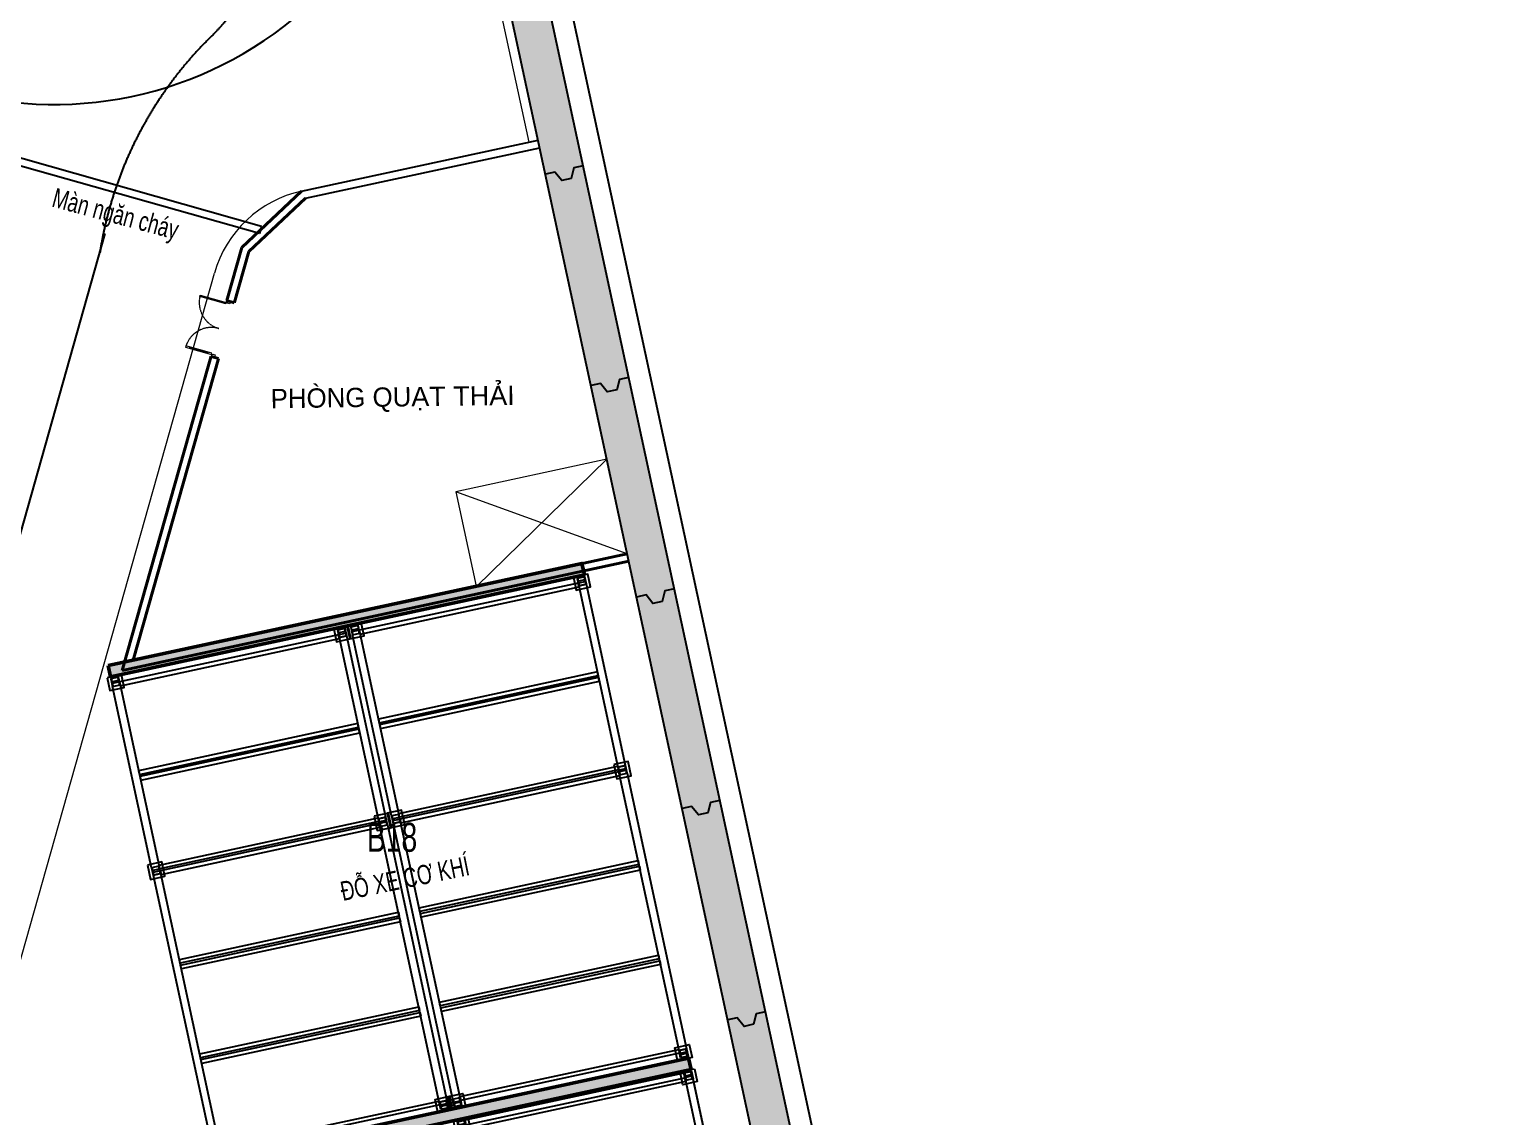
# Model space of a CAD drawing. Header units: millimetres. Extents: x -1534340 to 1713810, y -1348191 to 1114081.
# Drawn here: x 1035478 to 1073416, y 85032 to 113182 of the extents above; entities that cross this region are included whole.
import ezdxf
from ezdxf.enums import TextEntityAlignment as Align

# ---------------------------------------------------------------- set-up
doc = ezdxf.new("R2010")
doc.units = ezdxf.units.MM
doc.header["$LTSCALE"] = 100
doc.set_wipeout_variables(frame=1)
for name, pattern in [('DASHDOT2', [0.5, 0.25, -0.125, 0, -0.125]), ('DASHED', [4.5, 3, -1.5]), ('HIDDEN', [0.375, 0.25, -0.125]), ('HIDDEN2', [0.1875, 0.125, -0.0625]), ('Xref_ST_MBDV Cot vach 30.7.2022$0$DASHDOT', [1, 0.5, -0.25, 0, -0.25])]:
    doc.linetypes.add(name, pattern=pattern)
for name, color, linetype in [('A-FLOR-STRS', 16, 'Continuous'), ('ccu12-Manh', 8, 'Continuous'), ('IDEA - dim', 251, 'Continuous'), ('KT-Kich thuoc', 9, 'Continuous'), ('Wall FF', 4, 'Continuous'), ('xe cơ khí', 251, 'Continuous'), ('Xref_ST_MBDV Cot vach 30.7.2022$0$KT-Text', 7, 'Continuous'), ('Xref_ST_MBDV Cot vach 30.7.2022$0$Xref_ST_MBDV Cot vach 30.7.2022|Xref_ST_MBDV Cot vach 30.7.2022|Xref_ST_MBDV Cot vach 30.7.2022|Xref_ST_MBDV Cot vach 30.7.2022|A-CORE-OTLN', 2, 'Continuous'), ('Xref_ST_MBDV Cot vach 30.7.2022$0$Xref_ST_MBDV Cot vach 30.7.2022|Xref_ST_MBDV Cot vach 30.7.2022|Xref_ST_MBDV Cot vach 30.7.2022|Xref_ST_MBDV Cot vach 30.7.2022|A-WALL-PATT', 251, 'Continuous'), ('Xref_ST_MBDV Cot vach 30.7.2022$0$Xref_ST_MBDV Cot vach 30.7.2022|Xref_ST_MBDV Cot vach 30.7.2022|Xref_ST_MBDV Cot vach 30.7.2022|Xref_ST_MBDV Cot vach 30.7.2022|ccu12-Thay', 7, 'Continuous'), ('Xref_ST_MBDV Cot vach 30.7.2022$0$Xref_ST_MBDV Cot vach 30.7.2022|Xref_ST_MBDV Cot vach 30.7.2022|Xref_ST_MBDV Cot vach 30.7.2022|Xref_ST_MBDV Cot vach 30.7.2022|Site_plot line', 1, 'Xref_ST_MBDV Cot vach 30.7.2022$0$DASHDOT')]:
    doc.layers.add(name, color=color, linetype=linetype)
for name, color, linetype, lineweight in [('CUA', 37, 'Continuous', 13), ('KT-Chu viet', 255, 'Continuous', 20), ('KT-GIAO THONG HAM', 42, 'Continuous', 13), ('KT-Net cat', 1, 'Continuous', 40), ('KT-Net cot', 2, 'Continuous', 50), ('KT-Vat lieu', 250, 'Continuous', 9), ('SPE-MEP-HVAC', 140, 'Continuous', 0)]:
    doc.layers.add(name, color=color, linetype=linetype, lineweight=lineweight)
doc.styles.add('220126_HDN_HBA typical plan$0$211210_HDN_HBA_TYPICAL PLAN CORE OPT 1$0$HBA-Text', font='GOTHIC.TTF')
doc.styles.add('Xref_ST_MBDV Cot vach 30.7.2022$0$Arial', font='arial.ttf', dxfattribs={"width": 0.7})

# ---------------------------------------------------------------- blocks, each defined once
blk = doc.blocks.new('*U225')
for p, q in [((674, 1376), (704, 1402)), ((1016, 1011), (689, 1389)), ((1001, 998), (1031, 1024)), ((-324, 513), (-355, 486)), ((-12, 121), (-340, 500)), ((3, 135), (-28, 108))]:
    blk.add_line(p, q)
for points in [[(1097, 949), (1066, 922), (608, 1452), (639, 1478)], [(1200, 906), (1155, 866), (1115, 912), (1123, 918), (1097, 949), (1134, 981)], [(38, 33), (68, 59), (-390, 588), (-420, 562)], [(65, -76), (111, -36), (72, 9), (64, 2), (38, 33), (0, 0)]]:
    blk.add_lwpolyline(points, close=True)
at = {"linetype": 'HIDDEN2'}
for centre, start, end in [((1097, 949), 130.8598, 220.8598), ((38, 33), 40.8598, 130.8597)]:
    blk.add_arc(centre, 700, start, end, dxfattribs=at)
blk = doc.blocks.new('A$C3E721162')
blk.add_wipeout([(0, -43), (0, 276), (1500, 276), (1500, -43)]).dxf.layer = 'KT-Kich thuoc'
at = {"layer": 'KT-Net cat'}
for p, q in [((0, 200), (0, 0)), ((1500, 200), (1500, 0))]:
    blk.add_line(p, q, dxfattribs=at)
at = {"layer": 'CUA', "rotation": 319.1402443640536}
blk.add_blockref('*U225', (0, 200), dxfattribs=at)
blk = doc.blocks.new('PQQQQQ')
at = {"layer": 'IDEA - dim', "color": 1}
for p, q in [((12618, -54897), (18742, -53577)), ((12714, -55081), (18784, -53772))]:
    blk.add_line(p, q, dxfattribs=at)
at = {"layer": 'KT-Net cat'}
for p, q in [((11070, -56350), (12618, -54897)), ((11247, -56458), (12714, -55081)), ((11070, -56350), (7974, -67304)), ((11247, -56458), (8257, -67039)), ((7974, -67304), (21091, -64477)), ((8257, -67039), (21049, -64281))]:
    blk.add_line(p, q, dxfattribs=at)
at = {"layer": 'SPE-MEP-HVAC', "linetype": 'HIDDEN', "ltscale": 1000}
blk.add_lwpolyline([(21049, -64281), (20522, -61838), (16612, -62680), (17139, -65124)], close=True, dxfattribs=at)
for points in [[(17141, -65128), (20522, -61838)], [(21049, -64281), (16612, -62680)]]:
    blk.add_lwpolyline(points, dxfattribs=at)
at = {"layer": 'KT-Chu viet', "insert": (14971, -59973), "char_height": 500, "width": 6105.49, "attachment_point": 2, "rotation": 0.7938, "style": '220126_HDN_HBA typical plan$0$211210_HDN_HBA_TYPICAL PLAN CORE OPT 1$0$HBA-Text'}
blk.add_mtext('PHÒNG QU{\\fArial|b0|i0|c0|p34;ẠT THẢI}', dxfattribs=at)
at = {"layer": 'KT-Kich thuoc', "rotation": 74.22122039211075}
blk.add_blockref('A$C3E721162', (10464, -59227), dxfattribs=at)
blk = doc.blocks.new('cot')
at = {"layer": 'xe cơ khí'}
for points in [[(11052751, 1251358), (11053091, 1251358), (11053091, 1250978), (11052751, 1250978)], [(11052801, 1251268), (11053001, 1251268), (11053001, 1251252), (11052801, 1251252)], [(11052801, 1251268), (11053001, 1251268), (11053001, 1251068), (11052801, 1251068)], [(11052921, 1251252), (11052921, 1251084), (11052881, 1251084), (11052881, 1251252)], [(11052801, 1251084), (11053001, 1251084), (11053001, 1251068), (11052801, 1251068)]]:
    blk.add_lwpolyline(points, close=True, dxfattribs=at)
blk = doc.blocks.new('bbbb5')
at = {"layer": 'xe cơ khí'}
for points in [[(175, 6090), (275, 6090), (275, 290), (175, 290)], [(7550, 6290), (250, 6290), (250, 6090), (7550, 6090)], [(2525, 6090), (2625, 6090), (2625, 290), (2525, 290)], [(2675, 6090), (2775, 6090), (2775, 290), (2675, 290)], [(5025, 6090), (5125, 6090), (5125, 290), (5025, 290)], [(5175, 6090), (5275, 6090), (5275, 290), (5175, 290)], [(7840, 6380), (7460, 6380), (7460, 6000), (7840, 6000)], [(7625, 6090), (7525, 6090), (7525, 290), (7625, 290)], [(7750, 6290), (7550, 6290), (7550, 6274), (7750, 6274)], [(7750, 6290), (7550, 6290), (7550, 6090), (7750, 6090)], [(7750, 6106), (7550, 6106), (7550, 6090), (7750, 6090)], [(7630, 6274), (7630, 6106), (7670, 6106), (7670, 6274)], [(7675, 6090), (7775, 6090), (7775, 290), (7675, 290)], [(7750, 6290), (12550, 6290), (12550, 6090), (7750, 6090)], [(10125, 6090), (10025, 6090), (10025, 290), (10125, 290)], [(10275, 6090), (10175, 6090), (10175, 290), (10275, 290)], [(12625, 6090), (12525, 6090), (12525, 290), (12625, 290)], [(7840, 380), (7460, 380), (7460, 0), (7840, 0)], [(250, 290), (7550, 290), (7550, 90), (250, 90)], [(7750, 290), (7550, 290), (7550, 274), (7750, 274)], [(7750, 290), (7550, 290), (7550, 90), (7750, 90)], [(7750, 106), (7550, 106), (7550, 90), (7750, 90)], [(7630, 274), (7630, 106), (7670, 106), (7670, 274)], [(12550, 290), (7750, 290), (7750, 90), (12550, 90)]]:
    blk.add_lwpolyline(points, close=True, dxfattribs=at)
for p in [(-11052751, -1244978), (-11052751, -1250978)]:
    blk.add_blockref('cot', p, dxfattribs=at)
at = {"layer": 'xe cơ khí', "xscale": -1}
for p in [(11065551, -1244978), (11065551, -1250978)]:
    blk.add_blockref('cot', p, dxfattribs=at)
blk = doc.blocks.new('jfgjghjfgjgfgjd')
at = {"layer": 'KT-Vat lieu'}
h = blk.add_hatch(dxfattribs=at)
h.set_pattern_fill('BTCT', color=256, scale=40)
h.set_pattern_definition([(50, (0, 0), (286.90407, -25.10085), [30, -330]), (355, (0, 0), (-55.50053, 300.87685), [24, -264]), (100.4514, (23.9, -2.1), (231.40375, 275.7758), [25.4961, -280.45684]), (46.1842, (0, 80), (426.8964, -66.2076), [45, -495]), (96.6356, (35.57, 74.5), (373.8651, 389.6471), [38.2441, -420.6852]), (351.1842, (0, 80), (373.8648, 389.6474), [36, -396]), (21, (40, 60), (238.76282, -161.04756), [30, -330]), (326, (40, 60), (97.32613, 290.06), [24, -264]), (71.4514, (59.9, 46.58), (336.08905, 129.0122), [25.4961, -280.45684]), (37.5, (0, 0), (4.86394, 133.15754), [0, -260.8, 0, -268, 0, -265]), (7.5, (0, 0), (105.22781, 157.76468), [0, -152.8, 0, -254.8, 0, -101]), (327.5, (-89.2, 0), (213.528974, -9.02195), [0, -100, 0, -312, 0, -414]), (317.5, (-129.2, 0), (233.27447, 40.042), [0, -130, 0, -207.2, 0, -294]), (45, (0, 0), (-106.06602, 106.06602), []), (45, (70.71, 0), (-106.06602, 106.06602), [])])
h.paths.add_polyline_path([(-13396, -109948), (-13298, -110231), (-1435, -106136), (-1533, -105852)])
h.paths.add_polyline_path([(-54055, -122716), (-54339, -122814), (-60507, -104948), (-60223, -104850)])
h.paths.add_polyline_path([(-41672, -118441), (-41956, -118538), (-48124, -100673), (-47840, -100575)])
h.paths.add_polyline_path([(-29290, -114165), (-29573, -114263), (-35741, -96398), (-35458, -96300)])
h.paths.add_polyline_path([(-6380, -130271), (-6477, -129987), (5385, -125891), (5483, -126175)])
h.paths.add_polyline_path([(22854, -77761), (22791, -77468), (4315, -81450), (4378, -81743)])
h.paths.add_polyline_path([(25614, -90567), (25551, -90273), (7075, -94256), (7138, -94549)])
h.paths.add_polyline_path([(28374, -103373), (28311, -103079), (9836, -107062), (9899, -107355)])
h.paths.add_polyline_path([(31072, -115885), (31135, -116178), (12659, -120161), (12596, -119868)])
h.paths.add_polyline_path([(34274, -130744), (34211, -130451), (15736, -134433), (15799, -134726)])
h.paths.add_polyline_path([(-9937, -119967), (-9839, -120251), (2024, -116155), (1926, -115872)])
h.paths.add_polyline_path([(-16907, -109890), (-17190, -109988), (-23358, -92123), (-23075, -92025)])
h.paths.add_polyline_path([(-66722, -127089), (-66438, -126991), (-70534, -115128), (-70817, -115226)])
h.paths.add_polyline_path([(7762, -67306), (7825, -67599), (20093, -64955), (20030, -64662)])
h.paths.add_polyline_path([(-3736, -137927), (-3834, -137643), (8029, -133548), (8127, -133831)])
h.paths.add_polyline_path([(-5280, -105876), (-5564, -105974), (-9660, -94111), (-9376, -94013)])
at = {"layer": 'KT-Net cot'}
for points in [[(7762, -67306), (7825, -67599), (20093, -64955), (20030, -64662)], [(22854, -77761), (22791, -77468), (4315, -81450), (4378, -81743)]]:
    blk.add_lwpolyline(points, close=True, dxfattribs=at)
at = {"layer": 'xe cơ khí'}
blk.add_lwpolyline([(25540, -90225), (22864, -77810), (16803, -79116), (19480, -91531)], close=True, dxfattribs=at)
for p, rotation in [((22878, -77449), 102.1642570564203), ((16671, -78787), 102.1642570564203), ((16705, -79086), 282.1642570564219)]:
    blk.add_blockref('bbbb5', p, dxfattribs=dict(at, rotation=rotation))
blk = doc.blocks.new('Xref_ST_MBDV Cot vach 30.7.2022$0$Tuong Vay01-flat-1')
at = {"layer": 'Xref_ST_MBDV Cot vach 30.7.2022$0$Xref_ST_MBDV Cot vach 30.7.2022|Xref_ST_MBDV Cot vach 30.7.2022|Xref_ST_MBDV Cot vach 30.7.2022|Xref_ST_MBDV Cot vach 30.7.2022|A-WALL-PATT'}
h = blk.add_hatch(dxfattribs=at)
h.set_pattern_fill('ACET-2D-VATLIEU04', color=256, scale=50, pattern_type=2)
h.set_pattern_definition([(50, (-11139561.84, -1407213.45), (-225.902474, 189.5546825), [37.5, -412.5]), (355, (-11139561.84, -1407213.45), (32.127212, 367.215716), [30, -330]), (100.4514, (-11139531.95, -1407216.06), (-341.231527, -62.944187), [31.870095, -350.571056]), (46.1842, (-11139561.84, -1407113.45), (-319.180497, 306.252097), [56.25, -618.75]), (96.6356, (-11139517.37, -1407120.34), (-516.995922, -60.144022), [47.805144, -525.8565]), (351.1842, (-11139561.84, -1407113.45), (84.740774, 546.39543), [45, -495]), (21, (-11139511.84, -1407138.45), (-105.680822, 275.3079534), [37.5, -412.5]), (326, (-11139511.84, -1407138.45), (206.128805, 305.59852), [30, -330]), (71.4514, (-11139486.97, -1407155.22), (-328.963765, 110.380101), [31.870095, -350.571056]), (37.5, (-11139561.84, -1407213.45), (-78.1345294, 101.8269012), [0, -326, 0, -335, 0, -331.25]), (7.5, (-11139561.84, -1407213.45), (-23.2793464, 176.824191), [0, -191, 0, -318.5, 0, -126.25]), (327.5, (-11139673.34, -1407213.45), (71.9444175, 112.9301145), [0, -125, 0, -390, 0, -517.5000003]), (317.5, (-11139723.34, -1407213.45), (158.0205496, 172.449169), [0, -162.5, 0, -259, 0, -367.5]), (45, (-11139561.84, -1407213.45), (-150.260191, 150.260191), []), (45, (-11139561.84, -1407152.2), (-150.260191, 150.260191), [])])
h.paths.add_polyline_path([(-82665, -118500), (-81837, -121132), (-80903, -123728), (-79863, -126284), (-78720, -128795), (-77475, -131258), (-76131, -133667), (-74689, -136020), (-73153, -138312), (-71525, -140539), (-69807, -142699), (-68002, -144786), (-66114, -146798), (-64145, -148731), (-62100, -150582), (-59980, -152349), (-57790, -154027), (-55533, -155614), (-53213, -157109), (-50835, -158507), (-48401, -159807), (-45916, -161007), (-43385, -162104), (-40811, -163097), (-38198, -163985), (-35551, -164765), (-32875, -165436), (-30174, -165998), (-27451, -166448), (-24702, -166789), (-4397, -168938), (36420, -167648), (41836, -160719), (12445, -24368), (8473, -9249), (-4719, -5521), (-10557, -9947), (-34021, -27848), (-39777, -32009), (-41249, -35294), (-45787, -38574), (-49368, -38942), (-57644, -44924), (-59845, -46601), (-61969, -48362), (-64020, -50208), (-65993, -52137), (-67887, -54144), (-69696, -56226), (-71420, -58381), (-73054, -60604), (-74596, -62892), (-76043, -65242), (-77394, -67648), (-78645, -70107), (-79794, -72615), (-80841, -75168), (-81782, -77762), (-82617, -80392), (-83343, -83054), (-83961, -85743), (-84468, -88455), (-84865, -91186), (-85149, -93930), (-85321, -96684), (-85381, -99530), (-85329, -102201), (-85163, -104955), (-84886, -107701), (-84496, -110432), (-83996, -113146), (-83385, -115836)], flags=16)
h.paths.add_polyline_path([(-83625, -118781), (-82785, -121452), (-81837, -124086), (-80781, -126680), (-79621, -129228), (-78358, -131727), (-76994, -134172), (-75531, -136560), (-73973, -138886), (-72320, -141146), (-70577, -143337), (-68746, -145455), (-66829, -147497), (-64832, -149459), (-62755, -151337), (-60604, -153130), (-58382, -154833), (-56092, -156444), (-53738, -157960), (-51324, -159379), (-48854, -160699), (-46333, -161916), (-43764, -163030), (-41151, -164038), (-38500, -164938), (-35814, -165730), (-33098, -166411), (-30357, -166981), (-27595, -167438), (-24816, -167783), (-4434, -169940), (36920, -168633), (42913, -160966), (13418, -24135), (9295, -8442), (-4926, -4424), (-11163, -9151), (-34617, -27045), (-40580, -31355), (-42052, -34640), (-46156, -37607), (-49737, -37975), (-58240, -44121), (-60467, -45819), (-62623, -47605), (-64704, -49479), (-66707, -51435), (-68628, -53472), (-70465, -55586), (-72214, -57772), (-73872, -60029), (-75437, -62350), (-76905, -64734), (-78276, -67176), (-79545, -69672), (-80712, -72217), (-81774, -74808), (-82729, -77440), (-83576, -80109), (-84314, -82810), (-84940, -85539), (-85455, -88291), (-85857, -91062), (-86146, -93847), (-86321, -96642), (-86382, -99529), (-86328, -102241), (-86160, -105036), (-85879, -107821), (-85484, -110593), (-84976, -113347), (-84356, -116078)])
at = {"layer": 'Xref_ST_MBDV Cot vach 30.7.2022$0$Xref_ST_MBDV Cot vach 30.7.2022|Xref_ST_MBDV Cot vach 30.7.2022|Xref_ST_MBDV Cot vach 30.7.2022|Xref_ST_MBDV Cot vach 30.7.2022|A-CORE-OTLN', "color": 6}
for points in [[(42913, -160966), (13418, -24135), (9295, -8442), (-4926, -4424), (-11163, -9151), (-34617, -27045)], [(41836, -160719), (12445, -24368), (8473, -9249), (-4719, -5521), (-10557, -9947), (-34021, -27848)]]:
    blk.add_lwpolyline(points, dxfattribs=at)
at = {"layer": 'Xref_ST_MBDV Cot vach 30.7.2022$0$Xref_ST_MBDV Cot vach 30.7.2022|Xref_ST_MBDV Cot vach 30.7.2022|Xref_ST_MBDV Cot vach 30.7.2022|Xref_ST_MBDV Cot vach 30.7.2022|ccu12-Thay', "ltscale": 10}
for points in [[(19908, -54244), (19664, -54296), (19594, -54567), (19350, -54620), (19175, -54402), (18931, -54454)], [(21088, -59718), (20844, -59770), (20774, -60041), (20530, -60094), (20355, -59876), (20111, -59929)], [(22268, -65192), (22024, -65245), (21954, -65516), (21710, -65568), (21535, -65350), (21291, -65403)], [(23448, -70666), (23204, -70719), (23134, -70990), (22890, -71043), (22715, -70824), (22471, -70877)], [(24628, -76141), (24384, -76193), (24314, -76464), (24070, -76517), (23895, -76299), (23651, -76351)]]:
    blk.add_lwpolyline(points, dxfattribs=at)
at = {"layer": 'Xref_ST_MBDV Cot vach 30.7.2022$0$Xref_ST_MBDV Cot vach 30.7.2022|Xref_ST_MBDV Cot vach 30.7.2022|Xref_ST_MBDV Cot vach 30.7.2022|Xref_ST_MBDV Cot vach 30.7.2022|Site_plot line', "ltscale": 5000}
blk.add_line((43505, -161101), (13953, -24007), dxfattribs=at)
blk = doc.blocks.new('123213')
blk.add_blockref('PQQQQQ', (1285020.6, 183923.2))
at = {"layer": 'A-FLOR-STRS', "linetype": 'DASHDOT2', "ltscale": 3000}
blk.add_line((1284000.5, 97659.7), (1292554.8, 127932.9), dxfattribs=at)
for centre, radius, start, end in [((1288211.3, 139977.9), 9925, 316.02328, 10.7916), ((1302247.4, 125911), 9950.4, 133.85391, 171.17783)]:
    blk.add_arc(centre, radius, start, end, dxfattribs=at)
at = {"layer": 'IDEA - dim'}
blk.add_arc((1291231.6, 141020.7), 9750, 254.22122, 12.16426, dxfattribs=at)
at = {"layer": 'KT-GIAO THONG HAM'}
for p, q in [((1297329.4, 159002.7), (1303517.9, 130293.2)), ((1297637.7, 129025.7), (1303762.2, 130345.9)), ((1288805.4, 103631.3), (1295382.9, 126908.8))]:
    blk.add_line(p, q, dxfattribs=at)
blk.add_arc((1298269.9, 126093.1), 3000, 102.16426, 164.22122, dxfattribs=at)
at = {"layer": 'Wall FF', "linetype": 'DASHED', "ltscale": 200}
blk.add_lwpolyline([(1296547.9, 127931.9), (1289481.7, 129928.6), (1289536.1, 130121), (1296602.3, 128124.3)], close=True, dxfattribs=at)
blk.add_blockref('Xref_ST_MBDV Cot vach 30.7.2022$0$Tuong Vay01-flat-1', (1285020.6, 183923.2))
at = {"layer": 'KT-Net cat', "linetype": 'DASHED'}
blk.add_blockref('jfgjghjfgjgfgjd', (1284866.4, 184050.5), dxfattribs=at)
at = {"layer": 'Wall FF', "linetype": 'DASHED', "ltscale": 200, "style": 'Xref_ST_MBDV Cot vach 30.7.2022$0$Arial', "width": 0.7}
blk.add_text('Màn ngăn cháy', height=500, rotation=345.02044, dxfattribs=at).set_placement((1291209.5, 128876.5), align=Align.MIDDLE_LEFT)
at = {"layer": 'Xref_ST_MBDV Cot vach 30.7.2022$0$KT-Text', "style": 'Xref_ST_MBDV Cot vach 30.7.2022$0$Arial', "width": 0.7}
blk.add_text('B18', height=750, dxfattribs=at).set_placement((1299326.4, 112300.1), align=Align.MIDDLE_LEFT)
blk.add_text('ĐỖ XE CƠ KHÍ ', height=500, rotation=11.54237, dxfattribs=at).set_placement((1300427.3, 111002.7), align=Align.CENTER)

msp = doc.modelspace()

# ---------------------------------------------------------------- block references
at = {"layer": 'ccu12-Manh'}
msp.add_blockref('123213', (-255109.6, -20035.9), dxfattribs=at)

doc.saveas('drawing.dxf')
